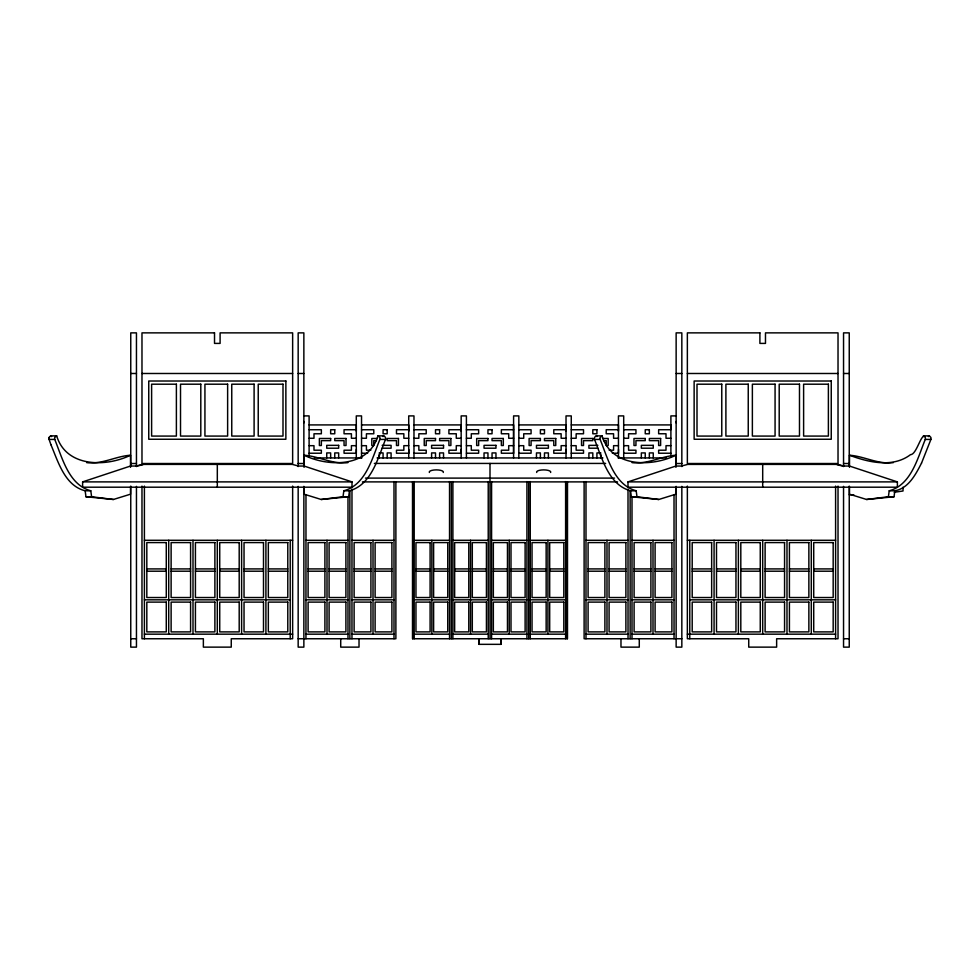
<?xml version="1.0" encoding="UTF-8"?>
<svg xmlns="http://www.w3.org/2000/svg" width="980" height="980" viewBox="0 0 980 980"><rect width="100%" height="100%" fill="white"/><g stroke="black" fill="none" stroke-linecap="round" stroke-linejoin="round"><path stroke-width="1.47" d="M82.614 481.891L82.614 487.195L352.004 487.195L352.004 481.891L304.118 466.051L298.533 466.051L292.285 464.385L142.333 464.398L136.085 466.039L130.499 466.039L82.614 481.891L352.004 481.891M130.499 486.693L130.499 494.19L113.411 499.482L85.958 496.75L85.15 490.784C64.827 485.688 58.175 461.776 50.936 444.749M130.499 467.227L130.499 455.235C115.861 456.153 101.896 464.606 86.644 462.621M217.315 487.195L217.315 464.398M304.118 486.705L304.118 494.19L321.207 499.482L348.66 496.75L349.468 490.784C371.567 484.757 377.876 458.101 385.52 439.432A2.817 1.997 -90 0 0 385.471 437.399L384.038 435.855L377.937 435.88C368.443 467.374 328.876 467.264 304.118 455.235L304.118 467.227M412.617 638.752L412.629 481.805L412.617 638.752L567.383 638.752L567.383 481.805L567.371 638.752M449.551 638.752L449.538 481.584M478.84 644.338L478.84 638.752L478.84 644.338L501.16 644.338L501.16 638.752L501.16 644.338M488.236 638.752L488.224 481.584M526.922 638.752L526.922 481.584M565.619 638.752L565.607 481.584M628.033 638.752L628.009 489.106M627.996 481.891L627.996 487.195L897.386 487.195L897.386 481.891L849.501 466.051L843.915 466.051L837.667 464.398L687.715 464.398L681.467 466.039L675.882 466.051L627.996 481.891L897.386 481.891M674.044 638.752L674.02 495.133M675.882 486.705L675.882 494.19L658.793 499.482L631.353 496.75L630.532 490.784C608.433 484.757 602.124 458.101 594.493 439.432A2.817 1.997 -90 0 1 594.529 437.399L595.963 435.855L602.063 435.88C611.557 467.374 651.136 467.264 675.882 455.235L675.882 467.227M762.697 487.195L762.697 464.398M849.501 486.705L849.501 494.19L866.59 499.482L894.03 496.75L894.85 490.796C908.57 488.395 915.724 474.357 921.519 463.124M849.501 467.227L849.501 455.235C864.139 456.166 878.105 464.618 893.356 462.621M356.291 453.066L356.34 449.465M408.734 453.066L408.77 449.465M461.163 453.066L461.2 449.465M513.594 453.066L513.594 424.916L466.407 424.916M566.024 453.066L566.06 449.465M618.454 453.066L618.503 449.465M305.956 638.752L305.981 495.133M351.967 638.752L351.979 489.106M321.207 499.482L343.024 496.75L343.833 490.784C365.932 484.757 372.241 458.101 379.885 439.432A2.817 1.997 -90 0 0 379.836 437.399L377.937 435.88M866.59 499.482L888.395 496.75L889.215 490.796C911.314 484.757 917.623 458.101 925.267 439.432A2.817 1.997 -90 0 0 925.218 437.399C921.567 431.176 916.827 454.806 910.518 454.647C892.817 468.085 868.562 462.376 849.501 455.235M923.319 435.88L929.42 435.855L930.853 437.399A2.817 1.997 -90 0 1 930.902 439.432L921.519 463.124M50.948 444.749L49.098 439.432A2.817 1.997 90 0 1 49.147 437.399L50.593 435.855L56.681 435.88C66.175 467.374 105.754 467.264 130.499 455.235M383.021 436.615L383.572 435.88M928.403 436.602L928.954 435.88M137.298 466.039L142.823 464.765M894.213 492.266L903.021 490.992L903.021 487.195M347.974 462.621C332.722 464.606 318.77 456.166 304.118 455.235M130.757 373.49L136.453 373.49M141.978 373.49L292.64 373.49M298.165 373.49L303.861 373.49M676.139 373.49L681.835 373.49M687.36 373.49L838.023 373.49M843.547 373.49L849.244 373.49M303.861 415.9L309.104 415.9L309.104 456.766M676.139 415.9L670.896 415.9L670.896 429.718L658.646 429.718L658.646 433.76L666.008 433.76L666.008 438.268L670.896 438.268M303.861 421.486L303.861 422.882M676.139 421.486L676.139 422.882M309.104 424.916L356.291 424.916L356.328 431.2M361.534 424.916L408.734 424.916L408.77 431.2M413.977 424.916L461.163 424.916L461.2 431.2M518.837 424.916L566.024 424.916L566.06 431.2M571.267 424.916L618.454 424.916L618.503 431.2M623.697 424.916L670.896 424.916L670.896 456.754M309.104 429.73L321.354 429.73L321.354 433.773L313.992 433.773L313.992 438.268L309.104 438.268M356.291 429.73L344.054 429.73L344.054 433.773L351.416 433.773L351.416 438.268L356.291 438.268M361.534 429.73L373.784 429.73L373.784 433.773L366.422 433.773L366.422 438.268L361.534 438.268M408.734 429.718L396.484 429.718L396.484 433.76L403.846 433.76L403.846 438.268L408.734 438.268M413.977 429.73L426.214 429.73L426.214 433.773L418.852 433.773L418.852 438.268L413.977 438.268M461.163 429.718L448.913 429.718L448.913 433.76L456.276 433.76L456.276 438.268L461.163 438.268M466.407 429.73L478.644 429.73L478.644 433.773L471.294 433.773L471.294 438.268L466.407 438.268M513.594 429.718L501.356 429.718L501.356 433.76L508.706 433.76L508.706 438.268L513.594 438.268M518.837 429.73L531.074 429.73L531.074 433.773L523.724 433.773L523.724 438.268L518.837 438.268M566.024 429.718L553.786 429.718L553.786 433.76L561.136 433.76L561.136 438.268L566.024 438.268M571.267 429.73L583.517 429.73L583.517 433.773L576.154 433.773L576.154 438.268L571.267 438.268M618.454 429.718L606.216 429.718L606.216 433.76L613.578 433.76L613.578 438.268L618.454 438.268M623.697 429.73L635.947 429.73L635.947 433.773L628.584 433.773L628.584 438.268L623.697 438.268M377.447 438.477L371.812 438.477L371.812 445.508L373.784 445.508L373.784 440.645L376.443 440.645M602.553 438.477L608.188 438.477L608.188 445.508L606.216 445.508L606.216 440.645L603.558 440.645M113.423 499.482L91.606 496.75L90.785 490.784C68.686 484.757 62.389 458.101 54.745 439.432L49.11 439.432A2.817 1.997 -90 0 1 49.147 437.399M379.885 439.432L385.52 439.432M594.493 439.432L600.128 439.432C607.759 458.101 614.068 484.757 636.167 490.784L636.988 496.75L658.793 499.482M925.267 439.432L930.902 439.432M382.151 445.349L391.094 445.349L391.094 448.203L382.151 448.203M597.849 445.349L588.894 445.349L588.894 448.203L597.849 448.203M309.104 445.68L313.992 445.68L313.992 450.212L321.354 450.212L321.354 453.226L309.104 453.226M356.291 445.68L351.416 445.68L351.416 450.212L344.054 450.212L344.054 453.226L356.291 453.226M361.534 445.68L366.422 445.68L366.422 450.212L370.844 450.212M408.734 445.667L403.846 445.667L403.846 450.212L396.484 450.212L396.484 453.226L408.734 453.226M413.977 445.68L418.852 445.68L418.852 450.212L426.214 450.212L426.214 453.226L413.977 453.226M461.163 445.667L456.276 445.667L456.276 450.212L448.913 450.212L448.913 453.226L461.163 453.226M466.407 445.68L471.294 445.68L471.294 450.212L478.644 450.212L478.644 453.226L466.407 453.226M513.594 445.667L508.706 445.667L508.706 450.212L501.356 450.212L501.356 453.226L513.594 453.226M518.837 445.68L523.724 445.68L523.724 450.212L531.087 450.212L531.087 453.226L518.837 453.226M566.024 445.667L561.136 445.667L561.136 450.212L553.786 450.212L553.786 453.226L566.024 453.226M571.267 445.68L576.154 445.68L576.154 450.212L583.517 450.212L583.517 453.226L571.267 453.226M618.454 445.667L613.578 445.667L613.578 450.212L609.156 450.212M623.697 445.68L628.584 445.68L628.584 450.212L635.947 450.212L635.947 453.226L623.709 453.226M670.896 445.667L666.008 445.667L666.008 450.212L658.646 450.212L658.646 453.226L670.896 453.226M379.174 452.919L383.082 452.919L383.082 457.93M600.826 452.919L596.918 452.919L596.918 457.93M361.534 453.226L367.659 453.226M612.341 453.226L618.454 453.226M675.882 455.235C661.243 456.166 647.278 464.606 632.027 462.621M314.347 457.942L361.841 457.942M377.092 457.942L602.896 457.942M618.16 457.942L666.473 457.93M130.757 463.516L136.453 463.516M298.165 463.516L303.861 463.516M374.372 463.43L605.628 463.43M676.139 463.516L681.835 463.516M843.547 463.516L849.244 463.516M365.466 478.105L614.534 478.105M362.429 481.891L617.572 481.891M85.15 490.784L90.785 490.784M343.833 490.784L349.468 490.784M630.532 490.784L636.167 490.784M889.215 490.796L894.85 490.796M849.244 494.802L853.801 494.802M85.958 496.75L91.606 496.75M343.024 496.75L348.66 496.75M631.353 496.75L636.988 496.75M888.395 496.75L894.03 496.75M144.403 540.286L292.64 540.286M306.005 540.286L347.986 540.286M352.016 540.286L393.997 540.286M414.197 540.286L449.502 540.286M452.895 540.286L488.199 540.286M491.58 540.286L526.885 540.286M530.266 540.286L565.57 540.286M585.991 540.286L627.984 540.286M632.002 540.286L673.983 540.286M687.36 540.286L835.597 540.286M146.816 568.915L166.282 568.915M171.12 568.915L190.586 568.915M195.424 568.915L214.889 568.915M219.728 568.915L239.194 568.915M244.032 568.915L263.498 568.915M268.336 568.915L287.789 568.915M308.1 568.915L324.907 568.915M329.096 568.915L345.903 568.915M354.111 568.915L370.918 568.915M375.107 568.915L391.902 568.915M415.961 568.915L430.098 568.915M433.613 568.915L447.75 568.915M454.647 568.915L468.783 568.915M472.299 568.915L486.435 568.915M493.344 568.915L507.469 568.915M510.997 568.915L525.121 568.915M532.03 568.915L546.154 568.915M549.682 568.915L563.806 568.915M588.086 568.915L604.893 568.915M609.082 568.915L625.889 568.915M634.097 568.915L650.904 568.915M655.093 568.915L671.9 568.915M692.198 568.915L711.652 568.915M716.503 568.915L735.956 568.915M740.807 568.915L760.26 568.915M765.111 568.915L784.564 568.915M789.414 568.915L808.867 568.915M813.719 568.915L833.172 568.915M146.816 571.205L166.282 571.205M171.12 571.205L190.586 571.205M195.424 571.205L214.889 571.205M219.728 571.205L239.194 571.205M244.032 571.205L263.498 571.205M268.336 571.205L287.789 571.205M308.1 571.205L324.907 571.205M329.096 571.205L345.903 571.205M354.111 571.205L370.918 571.205M375.107 571.205L391.902 571.205M415.961 571.205L430.098 571.205M433.613 571.205L447.75 571.205M454.647 571.205L468.783 571.205M472.299 571.205L486.435 571.205M493.344 571.205L507.469 571.205M510.997 571.205L525.121 571.205M532.03 571.205L546.154 571.205M549.682 571.205L563.806 571.205M588.086 571.205L604.893 571.205M609.082 571.205L625.889 571.205M634.097 571.205L650.904 571.205M655.093 571.205L671.9 571.205M692.198 571.205L711.652 571.205M716.503 571.205L735.956 571.205M740.807 571.205L760.26 571.205M765.111 571.205L784.564 571.205M789.414 571.205L808.867 571.205M813.719 571.205L833.172 571.205M144.403 599.821L290.215 599.821M306.005 599.821L347.986 599.821M352.016 599.821L393.997 599.821M414.197 599.821L449.502 599.821M452.895 599.821L488.199 599.821M491.58 599.821L526.885 599.821M530.266 599.821L565.57 599.821M585.991 599.821L627.984 599.821M632.002 599.821L673.983 599.821M689.773 599.821L835.597 599.821M144.403 634.17L292.64 634.17M306.005 634.17L347.986 634.17M352.016 634.17L393.997 634.17M414.197 634.17L449.502 634.17M452.895 634.17L488.199 634.17M491.58 634.17L526.885 634.17M530.266 634.17L565.57 634.17M585.991 634.17L627.984 634.17M632.002 634.17L673.983 634.17M687.36 634.17L835.597 634.17M130.757 638.752L136.453 638.752M298.165 638.752L395.883 638.752L395.883 481.805M681.835 638.752L584.117 638.752L584.117 481.805M843.547 638.752L849.244 638.752M602.063 435.88L600.164 437.399A2.817 1.997 -90 0 0 600.128 439.432M56.681 435.88L54.782 437.399A2.817 1.997 -90 0 0 54.745 439.432M837.177 464.765L842.702 466.051M596.428 435.88L596.979 436.602M51.046 435.867L51.597 436.602M849.244 466.529L849.244 332.869L843.547 332.869L843.547 466.566M849.244 486.092L849.244 647.131L843.547 647.131L843.547 486.374M838.023 486.092L838.023 638.752L776.638 638.752L776.638 647.131L748.732 647.131L748.732 638.752L687.36 638.752L687.36 486.092M835.597 486.092L835.597 638.752M811.293 540.286L811.293 634.17M786.989 540.286L786.989 634.17M762.685 540.286L762.685 634.17M738.381 540.286L738.381 634.17M714.077 540.286L714.077 634.17M689.773 540.286L689.773 638.752M681.835 466.566L681.835 332.869L676.139 332.869L676.139 466.566M681.835 486.374L681.835 647.131L676.139 647.131L676.139 486.374M653.256 457.93L653.256 452.919L649.348 452.919L649.348 457.93M652.999 540.286L652.999 634.17M645.244 457.93L645.244 452.919L641.337 452.919L641.337 457.93M639.279 638.752L639.279 647.131L620.977 647.131L620.977 638.752M632.002 496.627L632.002 638.752M630.128 490.943L630.128 638.752M623.709 457.93L623.697 415.9L618.454 415.9L618.454 457.93M606.988 540.286L606.988 634.17M600.826 454.169L600.826 457.93M592.814 457.93L592.814 452.919L588.907 452.919L588.907 457.93M585.991 481.584L585.991 638.752M571.267 457.93L571.267 415.9L566.024 415.9L566.024 457.93M548.396 457.93L548.396 452.919L544.476 452.919L544.476 457.93M547.918 540.286L547.918 634.17M540.384 457.93L540.384 452.919L536.464 452.919L536.464 457.93M530.266 481.584L530.266 638.752M528.686 481.805L528.686 638.752M518.837 457.93L518.837 415.9L513.594 415.9L513.594 457.93M509.233 540.286L509.233 634.17M495.966 457.93L495.966 452.919L492.046 452.919L492.046 457.93M491.58 481.584L491.58 638.752M490 463.43L490 638.752M487.954 457.93L487.954 452.919L484.034 452.919L484.034 457.93M470.547 540.286L470.547 634.17M466.407 457.93L466.407 415.9L461.163 415.9L461.163 457.93M452.895 481.584L452.895 638.752M451.315 481.805L451.315 638.752M443.536 457.93L443.536 452.919L439.616 452.919L439.616 457.93M435.512 457.93L435.512 452.919L431.604 452.919L431.604 457.93M431.849 540.286L431.849 634.17M414.197 481.584L414.197 638.752M413.977 457.93L413.977 415.9L408.721 415.9L408.734 457.93M393.997 481.584L393.997 638.752M391.094 457.93L391.094 452.919L387.186 452.919L387.186 457.93M379.174 454.169L379.174 457.93M373.013 540.286L373.013 634.17M361.534 457.93L361.534 415.9L356.291 415.9L356.291 457.93M359.023 638.752L359.023 647.131L340.721 647.131L340.721 638.752M349.872 490.943L349.872 638.752M347.986 496.627L347.986 638.752M338.663 457.93L338.663 452.919L334.756 452.919L334.756 457.93M330.652 457.93L330.652 452.919L326.732 452.919L326.732 457.942M327.002 540.286L327.002 634.17M303.861 466.566L303.861 332.869L298.165 332.869L298.165 466.566M303.861 486.374L303.861 647.131L298.165 647.131L298.165 486.374M292.64 486.092L292.64 638.752L231.256 638.752L231.256 647.131L203.362 647.131L203.362 638.752L141.978 638.752L141.978 486.092M290.215 540.286L290.215 638.752M265.911 540.286L265.911 634.17M241.607 540.286L241.607 634.17M217.303 540.286L217.303 634.17M192.999 540.286L192.999 634.17M168.707 540.286L168.707 634.17M144.403 486.092L144.403 638.752M136.453 466.566L136.453 332.869L130.757 332.869L130.757 466.529M136.453 486.374L136.453 647.131L130.757 647.131L130.757 486.092M536.697 472.47A7.093 2.193 0 0 1 543.68 469.886A7.093 2.193 0 0 1 550.65 472.47M429.35 472.47A7.093 2.193 0 0 1 436.321 469.886A7.093 2.193 0 0 1 443.291 472.47M214.522 332.869L141.978 332.869L141.978 463.516L292.64 463.516L292.64 332.869L220.096 332.869L220.096 343.404L214.522 343.404L214.522 332.869M759.904 332.869L687.36 332.869L687.36 463.516L838.023 463.516L838.023 332.869L765.478 332.869L765.478 343.404L759.904 343.404L759.904 332.869M285.866 381.012L148.752 381.012L148.752 439.248L285.866 439.248L285.866 381.012M831.248 381.012L694.134 381.012L694.134 439.248L831.248 439.248L831.248 381.012M176.388 384.197L151.618 384.197L151.618 436.076L176.388 436.076L176.388 384.197M200.802 384.197L180.516 384.197L180.516 436.076L200.802 436.076L200.802 384.197M227.63 384.197L204.93 384.197L204.93 436.076L227.63 436.076L227.63 384.197M254.102 384.197L231.758 384.197L231.758 436.076L254.102 436.076L254.102 384.197M283 384.197L258.23 384.197L258.23 436.076L283 436.076L283 384.197M721.77 384.197L697.001 384.197L697.001 436.076L721.77 436.076L721.77 384.197M748.242 384.197L725.898 384.197L725.898 436.076L748.242 436.076L748.242 384.197M775.07 384.197L752.37 384.197L752.37 436.076L775.07 436.076L775.07 384.197M799.484 384.197L779.198 384.197L779.198 436.076L799.484 436.076L799.484 384.197M828.382 384.197L803.612 384.197L803.612 436.076L828.382 436.076L828.382 384.197M334.756 429.73L330.652 429.73L330.652 433.773L334.756 433.773L334.756 429.73M387.186 429.718L383.082 429.73L383.082 433.773L387.186 433.773L387.186 429.718M439.616 429.718L435.512 429.73L435.512 433.773L439.616 433.773L439.616 429.718M492.046 429.718L487.954 429.73L487.954 433.773L492.046 433.773L492.046 429.718M544.476 429.718L540.384 429.73L540.384 433.773L544.476 433.773L544.476 429.718M596.918 429.718L592.814 429.73L592.814 433.773L596.918 433.773L596.918 429.718M649.348 429.718L645.244 429.73L645.244 433.773L649.348 433.773L649.348 429.718M330.652 438.477L319.382 438.477L319.382 445.508L321.354 445.508L321.354 440.645L330.652 440.645L330.652 438.477M346.026 438.477L334.756 438.477L334.756 440.645L344.054 440.645L344.054 445.508L346.026 445.508L346.026 438.477M398.456 438.477L387.186 438.477L387.186 440.645L396.484 440.645L396.484 445.508L398.456 445.508L398.456 438.477M435.512 438.477L424.242 438.477L424.242 445.508L426.214 445.508L426.214 440.645L435.512 440.645L435.512 438.477M450.886 438.477L439.616 438.477L439.616 440.645L448.913 440.645L448.913 445.508L450.886 445.508L450.886 438.477M487.954 438.477L476.672 438.477L476.672 445.508L478.644 445.508L478.644 440.645L487.954 440.645L487.954 438.477M503.316 438.477L492.046 438.477L492.046 440.645L501.356 440.645L501.356 445.508L503.316 445.508L503.316 438.477M540.384 438.477L529.114 438.477L529.114 445.508L531.087 445.508L531.074 440.645L540.384 440.645L540.384 438.477M555.758 438.477L544.476 438.477L544.476 440.645L553.786 440.645L553.786 445.508L555.758 445.508L555.758 438.477M592.814 438.477L581.544 438.477L581.544 445.508L583.517 445.508L583.517 440.645L592.814 440.645L592.814 438.477M645.244 438.477L633.974 438.477L633.974 445.508L635.947 445.508L635.947 440.645L645.244 440.645L645.244 438.477M660.618 438.477L649.348 438.477L649.348 440.645L658.646 440.645L658.646 445.508L660.618 445.508L660.618 438.477M338.663 445.349L326.732 445.349L326.732 448.215L338.663 448.215L338.663 445.349M443.536 445.349L431.604 445.349L431.604 448.203L443.536 448.203L443.536 445.349M495.966 445.349L484.034 445.349L484.034 448.203L495.966 448.203L495.966 445.349M548.396 445.349L536.464 445.349L536.464 448.203L548.396 448.203L548.396 445.349M653.256 445.349L641.337 445.349L641.337 448.203L653.256 448.203L653.256 445.349M166.282 542.577L146.816 542.577L146.816 597.53L166.282 597.53L166.282 542.577M190.586 542.577L171.12 542.577L171.12 597.53L190.586 597.53L190.586 542.577M214.889 542.577L195.424 542.577L195.424 597.53L214.889 597.53L214.889 542.577M239.194 542.577L219.728 542.577L219.728 597.53L239.194 597.53L239.194 542.577M263.498 542.577L244.032 542.577L244.032 597.53L263.498 597.53L263.498 542.577M287.789 542.577L268.336 542.577L268.336 597.53L287.789 597.53L287.789 542.577M324.907 542.577L308.1 542.577L308.1 597.53L324.907 597.53L324.907 542.577M345.903 542.577L329.096 542.577L329.096 597.53L345.903 597.53L345.903 542.577M370.918 542.577L354.111 542.577L354.111 597.53L370.918 597.53L370.918 542.577M391.902 542.577L375.107 542.577L375.107 597.53L391.902 597.53L391.902 542.577M430.098 542.577L415.961 542.577L415.961 597.53L430.098 597.53L430.098 542.577M447.75 542.577L433.613 542.577L433.613 597.53L447.75 597.53L447.75 542.577M468.783 542.577L454.647 542.577L454.647 597.53L468.783 597.53L468.783 542.577M486.435 542.577L472.299 542.577L472.299 597.53L486.435 597.53L486.435 542.577M507.469 542.577L493.344 542.577L493.344 597.53L507.469 597.53L507.469 542.577M525.121 542.577L510.997 542.577L510.997 597.53L525.121 597.53L525.121 542.577M546.154 542.577L532.03 542.577L532.03 597.53L546.154 597.53L546.154 542.577M563.806 542.577L549.682 542.577L549.682 597.53L563.806 597.53L563.806 542.577M604.893 542.577L588.086 542.577L588.086 597.53L604.893 597.53L604.893 542.577M625.889 542.577L609.082 542.577L609.082 597.53L625.889 597.53L625.889 542.577M650.904 542.577L634.097 542.577L634.097 597.53L650.904 597.53L650.904 542.577M671.9 542.577L655.093 542.577L655.093 597.53L671.9 597.53L671.9 542.577M711.652 542.577L692.198 542.577L692.198 597.53L711.652 597.53L711.652 542.577M735.956 542.577L716.503 542.577L716.503 597.53L735.956 597.53L735.956 542.577M760.26 542.577L740.807 542.577L740.807 597.53L760.26 597.53L760.26 542.577M784.564 542.577L765.111 542.577L765.111 597.53L784.564 597.53L784.564 542.577M808.867 542.577L789.414 542.577L789.414 597.53L808.867 597.53L808.867 542.577M833.172 542.577L813.719 542.577L813.719 597.53L833.172 597.53L833.172 542.577M166.282 602.112L146.816 602.112L146.816 631.892L166.282 631.892L166.282 602.112M190.586 602.112L171.12 602.112L171.12 631.892L190.586 631.892L190.586 602.112M214.889 602.112L195.424 602.112L195.424 631.892L214.889 631.892L214.889 602.112M239.194 602.112L219.728 602.112L219.728 631.892L239.194 631.892L239.194 602.112M263.498 602.112L244.032 602.112L244.032 631.892L263.498 631.892L263.498 602.112M287.789 602.112L268.336 602.112L268.336 631.892L287.789 631.892L287.789 602.112M324.907 602.112L308.1 602.112L308.1 631.892L324.907 631.892L324.907 602.112M345.903 602.112L329.096 602.112L329.096 631.892L345.903 631.892L345.903 602.112M370.918 602.112L354.111 602.112L354.111 631.892L370.918 631.892L370.918 602.112M391.902 602.112L375.107 602.112L375.107 631.892L391.902 631.892L391.902 602.112M430.098 602.112L415.961 602.112L415.961 631.892L430.098 631.892L430.098 602.112M447.75 602.112L433.613 602.112L433.613 631.892L447.75 631.892L447.75 602.112M468.783 602.112L454.647 602.112L454.647 631.892L468.783 631.892L468.783 602.112M486.435 602.112L472.299 602.112L472.299 631.892L486.435 631.892L486.435 602.112M507.469 602.112L493.344 602.112L493.344 631.892L507.469 631.892L507.469 602.112M525.121 602.112L510.997 602.112L510.997 631.892L525.121 631.892L525.121 602.112M546.154 602.112L532.03 602.112L532.03 631.892L546.154 631.892L546.154 602.112M563.806 602.112L549.682 602.112L549.682 631.892L563.806 631.892L563.806 602.112M604.893 602.112L588.086 602.112L588.086 631.892L604.893 631.892L604.893 602.112M625.889 602.112L609.082 602.112L609.082 631.892L625.889 631.892L625.889 602.112M650.904 602.112L634.097 602.112L634.097 631.892L650.904 631.892L650.904 602.112M671.9 602.112L655.093 602.112L655.093 631.892L671.9 631.892L671.9 602.112M711.652 602.112L692.198 602.112L692.198 631.892L711.652 631.892L711.652 602.112M735.956 602.112L716.503 602.112L716.503 631.892L735.956 631.892L735.956 602.112M760.26 602.112L740.807 602.112L740.807 631.892L760.26 631.892L760.26 602.112M784.564 602.112L765.111 602.112L765.111 631.892L784.564 631.892L784.564 602.112M808.867 602.112L789.414 602.112L789.414 631.892L808.867 631.892L808.867 602.112M833.172 602.112L813.719 602.112L813.719 631.892L833.172 631.892L833.172 602.112"/></g></svg>
